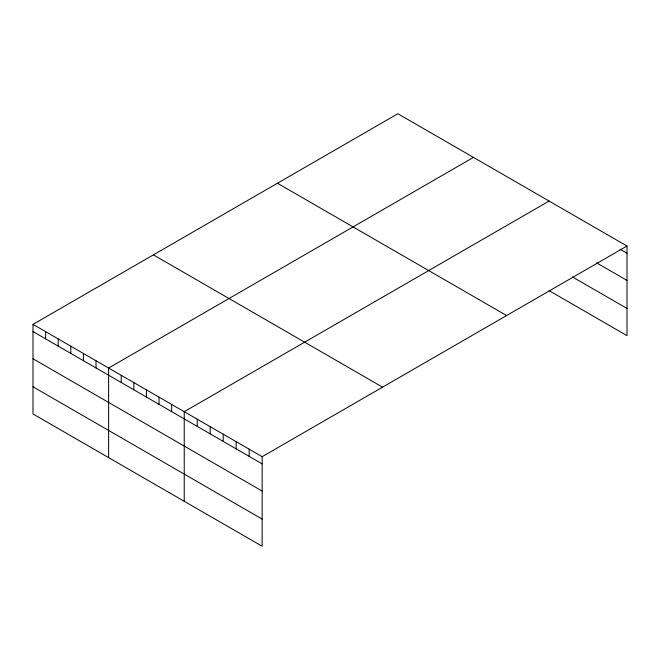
<?xml version="1.0" encoding="UTF-8"?>
<svg xmlns="http://www.w3.org/2000/svg" width="660" height="660" viewBox="0 0 660 660"><rect width="100%" height="100%" fill="white"/><g stroke="black" fill="none" stroke-linecap="round" stroke-linejoin="round"><path stroke-width="0.99" d="M33 324.373L262.152 456.679L262.152 546.265L33 413.968L33 324.373L397.848 113.735L627 246.032L627 335.626L549.087 290.639M473.467 157.393L108.619 368.033L108.619 457.627M549.087 201.052L184.239 411.691L184.239 501.286M262.152 456.679L627 246.032M620.078 249.233L627 253.234M596.698 262.927L627 280.417M572.459 276.944L627 308.435M277.447 183.249L506.599 315.546M153.4 254.867L382.552 387.164M33 331.576L262.152 463.873M33 358.768L262.152 491.065M33 386.776L262.152 519.082M249.166 449.18L249.166 456.382M236.181 441.68L236.181 448.882M223.196 434.181L223.196 441.383M210.21 426.69L210.21 433.884M197.224 419.191L197.224 426.393M171.633 404.415L171.633 411.617M159.035 397.138L159.035 404.341M146.429 389.862L146.429 397.064M133.823 382.585L133.823 389.788M121.225 375.309L121.225 382.511M96.013 360.756L96.013 367.958M83.416 353.479L83.416 360.682M70.81 346.203L70.81 353.405M58.204 338.926L58.204 346.129M45.606 331.65L45.606 338.852"/></g></svg>
